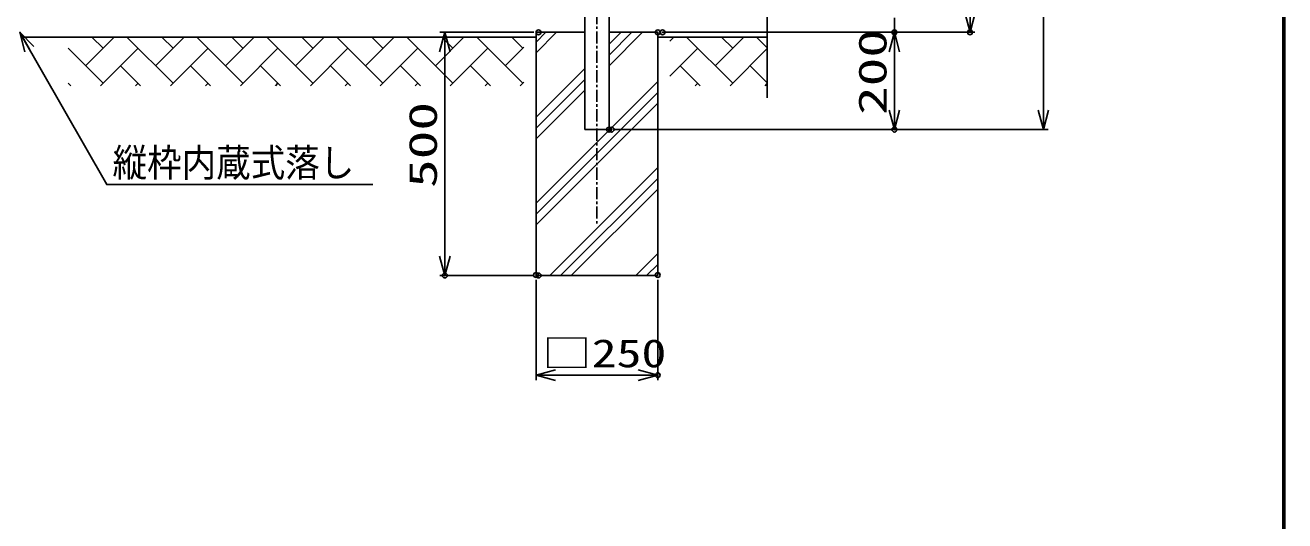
# Model space of a CAD drawing. Units: millimetres, scale not verified. Extents: x -4425 to 4425, y -3150 to 3150.
# Drawn here: x 1613 to 4200, y -1724 to -705 of the extents above; entities that cross this region are included whole.
import ezdxf
from ezdxf.enums import TextEntityAlignment as Align

# ---------------------------------------------------------------- set-up
doc = ezdxf.new("R2010")
doc.units = ezdxf.units.MM
doc.header["$LTSCALE"] = 20
doc.header["$PDMODE"] = 32
doc.header["$PDSIZE"] = 10
doc.linetypes.add('USER1', pattern=[2, 1.25, -0.25, 0.25, -0.25])
for name, color, linetype, lineweight in [('0-0_WAKU', 7, 'Continuous', 25), ('0-3_寸法線', 4, 'Continuous', 25), ('0-4_寸法', 4, 'Continuous', 25), ('0-6_LAYER04', 1, 'USER1', 25), ('0-7_外形線', 7, 'Continuous', 25), ('0-9_EXTCNT-L', 4, 'Continuous', 25), ('0-D_ハッチング', 4, 'Continuous', 25), ('1-7_LAYER12', 3, 'Continuous', 25)]:
    doc.layers.add(name, color=color, linetype=linetype, lineweight=lineweight)
doc.layers.add('0-5_DEFPOINTS', color=7, linetype='Continuous')
doc.styles.add('ＭＳ ゴシック', font='')
doc.styles.get('ＭＳ ゴシック').set_extended_font_data('MS Gothic')

# ---------------------------------------------------------------- blocks, each defined once
blk = doc.blocks.new('_Open30')
at = {"layer": '0-4_寸法'}
blk.add_line((0, 0), (-20, 0), dxfattribs=at)
blk.add_lwpolyline([(-20, 5.36), (0, 0), (-20, -5.36)], dxfattribs=at)

msp = doc.modelspace()

# ---------------------------------------------------------------- linework, layer by layer
at = {"layer": '0-0_WAKU'}
msp.add_lwpolyline([(-4049.75, 2925), (4200.25, 2925), (4200.25, -2925), (-4049.75, -2925)], close=True, dxfattribs=at)
for points in [[(4198.25, 2923), (4198.25, -2923), (-4047.75, -2923)], [(4196.25, 2921), (4196.25, -2921), (-4045.75, -2921)]]:
    msp.add_lwpolyline(points, dxfattribs=at)
at = {"layer": '0-3_寸法線'}
for p, q in [((3704.5, -880.11), (3704.5, 374.89)), ((3398.39, -690.11), (3398.39, -720.11)), ((2657.51, -720.11), (2464.95, -720.11)), ((2922.26, -720.11), (3408.39, -720.11)), ((2922.26, -720.11), (3408.39, -720.11)), ((2932.26, -720.11), (3563.71, -720.11)), ((2474.95, -760.11), (2474.95, -1180.11)), ((3398.39, -760.11), (3398.39, -880.11)), ((3398.39, -760.11), (3398.39, -800.11)), ((2822.26, -920.11), (3408.39, -920.11)), ((2827.51, -920.11), (3714.5, -920.11)), ((2657.51, -1220.11), (2464.95, -1220.11)), ((2662.26, -1229.03), (2662.26, -1434.94)), ((2912.26, -1229.03), (2912.26, -1434.94)), ((2702.26, -1424.94), (2872.26, -1424.94))]:
    msp.add_line(p, q, dxfattribs=at)
at = {"layer": '0-5_DEFPOINTS'}
for p in [(2667.51, -720.11), (2912.26, -720.11), (2922.26, -720.11), (3398.39, -720.11), (3553.71, -720.11), (2812.26, -920.11), (2817.51, -920.11), (3398.39, -920.11), (2474.95, -1220.11), (2662.26, -1219.03), (2667.51, -1220.11), (2912.26, -1219.03), (2912.26, -1424.94)]:
    msp.add_point(p, dxfattribs=at)
at = {"layer": '0-6_LAYER04'}
msp.add_line((2787.26, 441.87), (2787.26, -1116.37), dxfattribs=at)
at = {"layer": '0-7_外形線'}
for p, q in [((2762.26, 404.89), (2762.26, -920.11)), ((2812.26, -920.11), (2812.26, 404.89)), ((2662.26, -720.11), (2662.26, -1220.11)), ((2762.26, -720.11), (2662.26, -720.11)), ((2812.26, -720.11), (2912.26, -720.11)), ((2912.26, -1220.11), (2912.26, -720.11)), ((1607.76, -730.11), (2662.26, -730.11)), ((2912.26, -730.11), (3137.26, -730.11)), ((2762.26, -920.11), (2812.26, -920.11)), ((2662.26, -1220.11), (2912.26, -1220.11))]:
    msp.add_line(p, q, dxfattribs=at)
at = {"layer": '0-9_EXTCNT-L'}
msp.add_line((3137.26, 571.47), (3137.26, -854.61), dxfattribs=at)
at = {"layer": '0-D_ハッチング'}
for p, q in [((2662.26, -762.2), (2704.35, -720.11)), ((2662.26, -740.1), (2682.25, -720.11)), ((2812.26, -788.98), (2881.13, -720.11)), ((2812.26, -766.88), (2859.03, -720.11)), ((2812.26, -744.78), (2836.93, -720.11)), ((1737.12, -788.86), (1795.86, -730.11)), ((1773.04, -752.94), (1750.21, -730.11)), ((1916.72, -824.78), (1822.05, -730.11)), ((1880.8, -788.86), (1939.55, -730.11)), ((1916.72, -752.94), (1893.9, -730.11)), ((2060.41, -824.78), (1965.74, -730.11)), ((2024.48, -788.86), (2083.23, -730.11)), ((2060.41, -752.94), (2037.58, -730.11)), ((2204.09, -824.78), (2109.42, -730.11)), ((2168.17, -788.86), (2226.92, -730.11)), ((2204.09, -752.94), (2181.26, -730.11)), ((2347.77, -824.78), (2253.11, -730.11)), ((2311.85, -788.86), (2370.6, -730.11)), ((2347.77, -752.94), (2324.95, -730.11)), ((2491.46, -824.78), (2396.79, -730.11)), ((2455.54, -788.86), (2514.28, -730.11)), ((2491.46, -752.94), (2468.63, -730.11)), ((2635.14, -824.78), (2540.48, -730.11)), ((2635.14, -752.94), (2612.32, -730.11)), ((2937.26, -738.18), (2945.34, -730.11)), ((3066.19, -824.78), (2971.53, -730.11)), ((3030.27, -788.86), (3089.02, -730.11)), ((3066.19, -752.94), (3043.37, -730.11)), ((3137.26, -752.16), (3115.21, -730.11)), ((1773.04, -824.78), (1701.26, -753)), ((1767.71, -830.11), (1844.88, -752.94)), ((1911.39, -830.11), (1988.56, -752.94)), ((2055.07, -830.11), (2132.25, -752.94)), ((2198.76, -830.11), (2275.93, -752.94)), ((2342.44, -830.11), (2419.62, -752.94)), ((2486.13, -830.11), (2563.3, -752.94)), ((2599.22, -788.86), (2637.26, -750.82)), ((2937.26, -810.03), (2994.35, -752.94)), ((3060.86, -830.11), (3137.26, -753.71)), ((1850.21, -830.11), (1808.96, -788.86)), ((1993.9, -830.11), (1952.64, -788.86)), ((2137.58, -830.11), (2096.33, -788.86)), ((2281.26, -830.11), (2240.01, -788.86)), ((2424.95, -830.11), (2383.7, -788.86)), ((2568.63, -830.11), (2527.38, -788.86)), ((2662.26, -894.78), (2762.26, -794.78)), ((2999.69, -830.11), (2958.43, -788.86)), ((3137.26, -824), (3102.12, -788.86)), ((1706.53, -830.11), (1701.26, -824.84)), ((1839.55, -830.11), (1844.88, -824.78)), ((1983.23, -830.11), (1988.56, -824.78)), ((2126.92, -830.11), (2132.25, -824.78)), ((2270.6, -830.11), (2275.93, -824.78)), ((2414.28, -830.11), (2419.62, -824.78)), ((2557.97, -830.11), (2563.3, -824.78)), ((2629.81, -830.11), (2637.26, -822.66)), ((2662.26, -916.88), (2762.26, -816.88)), ((2662.26, -1071.56), (2912.26, -821.56)), ((2989.02, -830.11), (2994.35, -824.78)), ((3132.7, -830.11), (3137.26, -825.55)), ((2662.26, -938.98), (2762.26, -838.98)), ((2662.26, -1093.66), (2912.26, -843.66)), ((2662.26, -1115.75), (2912.26, -865.75)), ((2690.49, -1220.11), (2912.26, -998.34)), ((2712.58, -1220.11), (2912.26, -1020.43)), ((2734.68, -1220.11), (2912.26, -1042.53)), ((2867.26, -1220.11), (2912.26, -1175.11)), ((2889.36, -1220.11), (2912.26, -1197.21)), ((2911.46, -1220.11), (2912.26, -1219.31))]:
    msp.add_line(p, q, dxfattribs=at)
at = {"layer": '1-7_LAYER12', "color": 7}
msp.add_lwpolyline([(2327.13, -1033.22), (1780.54, -1033.22), (1602.76, -721.84)], dxfattribs=at)

# ---------------------------------------------------------------- block references
at = {"layer": '0-3_寸法線', "xscale": 2, "yscale": 2}
for p, rotation in [((3553.71, -720.11), 270), ((2474.95, -720.11), 90), ((3398.39, -720.11), 90), ((3398.39, -720.11), 90), ((3398.39, -920.11), 270), ((3704.5, -920.11), 270), ((2474.95, -1220.11), 270), ((2662.26, -1424.94), 180)]:
    msp.add_blockref('_Open30', p, dxfattribs=dict(at, rotation=rotation))
msp.add_blockref('_Open30', (2912.26, -1424.94), dxfattribs=at)
at = {"layer": '1-7_LAYER12', "xscale": 2, "yscale": 2, "rotation": 120}
msp.add_blockref('_Open30', (1601.76, -720.11), dxfattribs=at)

# ---------------------------------------------------------------- texts
at = {"layer": '0-3_寸法線', "color": 2, "style": 'ＭＳ ゴシック', "width": 1.5}
for s, p in [('200', (3399.49, -890.11)), ('500', (2476.05, -1040.11))]:
    msp.add_text(s, height=57.77, rotation=90, dxfattribs=at).set_placement(p, align=Align.BOTTOM_LEFT)
at = {"layer": '0-3_寸法線', "color": 2, "style": 'ＭＳ ゴシック', "width": 1.3}
msp.add_text('□250', height=57.77, dxfattribs=at).set_placement((2674.26, -1426.05), align=Align.BOTTOM_LEFT)
at = {"layer": '1-7_LAYER12', "style": 'ＭＳ ゴシック', "width": 0.9}
msp.add_text('縦枠内蔵式落し', height=57.77, dxfattribs=at).set_placement((1792.54, -1034.32), align=Align.BOTTOM_LEFT)

doc.saveas('drawing.dxf')
